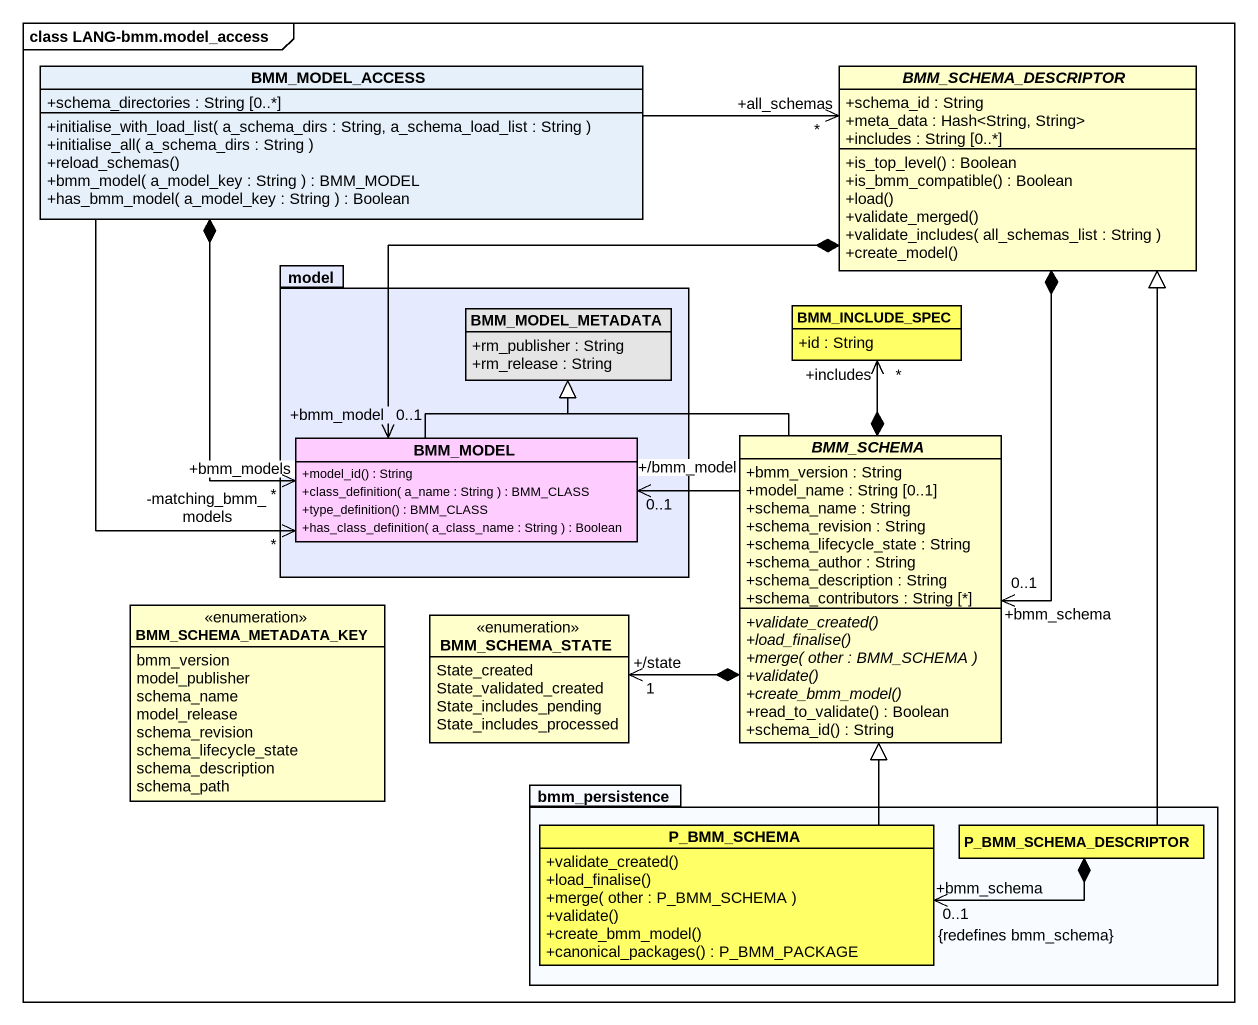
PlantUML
@startuml
mainframe class LANG-bmm.model_access
hide circle
hide empty members
skinparam classAttributeIconSize 0
class BMM_MODEL_ACCESS {
  +schema_directories : String [0..*]
  +initialise_with_load_list( a_schema_dirs : String, a_schema_load_list : String )
  +initialise_all( a_schema_dirs : String )
  +reload_schemas()
  +bmm_model( a_model_key : String ) : BMM_MODEL
  +has_bmm_model( a_model_key : String ) : Boolean
}
abstract class BMM_SCHEMA_DESCRIPTOR #FFFFCC {
  +schema_id : String
  +meta_data : Hash<String, String>
  +includes : String [0..*]
  +is_top_level() : Boolean
  +is_bmm_compatible() : Boolean
  +load()
  +validate_merged()
  +validate_includes( all_schemas_list : String )
  +create_model()
}
package model #E5EAFF {
  class BMM_MODEL_METADATA #E5E5E5 {
    +rm_publisher : String
    +rm_release : String
  }
  class BMM_MODEL #FFCCFF {
    +model_id() : String
    +class_definition( a_name : String ) : BMM_CLASS
    +type_definition() : BMM_CLASS
    +has_class_definition( a_class_name : String ) : Boolean
  }
}
class BMM_INCLUDE_SPEC #FFFF66 {
  +id : String
}
abstract class BMM_SCHEMA #FFFFCC {
  +bmm_version : String
  +model_name : String [0..1]
  +schema_name : String
  +schema_revision : String
  +schema_lifecycle_state : String
  +schema_author : String
  +schema_description : String
  +schema_contributors : String [*]
  {abstract} +validate_created()
  {abstract} +load_finalise()
  {abstract} +merge( other : BMM_SCHEMA )
  {abstract} +validate()
  {abstract} +create_bmm_model()
  +read_to_validate() : Boolean
  +schema_id() : String
}
enum BMM_SCHEMA_METADATA_KEY #FFFFCC {
  bmm_version
  model_publisher
  schema_name
  model_release
  schema_revision
  schema_lifecycle_state
  schema_description
  schema_path
}
enum BMM_SCHEMA_STATE #FFFFCC {
  State_created
  State_validated_created
  State_includes_pending
  State_includes_processed
}
package bmm_persistence {
  class P_BMM_SCHEMA #FFFF66 {
    +validate_created()
    +load_finalise()
    +merge( other : P_BMM_SCHEMA )
    +validate()
    +create_bmm_model()
    +canonical_packages() : P_BMM_PACKAGE
  }
  class P_BMM_SCHEMA_DESCRIPTOR #FFFF66
}
BMM_MODEL_ACCESS --> "-matching_bmm_models\n*" BMM_MODEL
BMM_SCHEMA_DESCRIPTOR "+all_schemas\n*" <-left- BMM_MODEL_ACCESS
BMM_INCLUDE_SPEC "+includes\n*" <--* BMM_SCHEMA
BMM_MODEL "+bmm_models\n*" <-up-* BMM_MODEL_ACCESS
BMM_MODEL "+bmm_model\n0..1" <-right-* BMM_SCHEMA_DESCRIPTOR
BMM_MODEL -up-|> BMM_MODEL_METADATA
BMM_MODEL "+/bmm_model\n0..1" <-right- BMM_SCHEMA
BMM_SCHEMA "+bmm_schema\n0..1" <-up-* BMM_SCHEMA_DESCRIPTOR
BMM_SCHEMA -up-|> BMM_MODEL_METADATA
BMM_SCHEMA *-left-> "+/state\n1" BMM_SCHEMA_STATE
P_BMM_SCHEMA -up-|> BMM_SCHEMA
P_BMM_SCHEMA "+bmm_schema\n0..1\n{redefines bmm_schema}" <-right-* P_BMM_SCHEMA_DESCRIPTOR
P_BMM_SCHEMA_DESCRIPTOR -up-|> BMM_SCHEMA_DESCRIPTOR
@enduml
